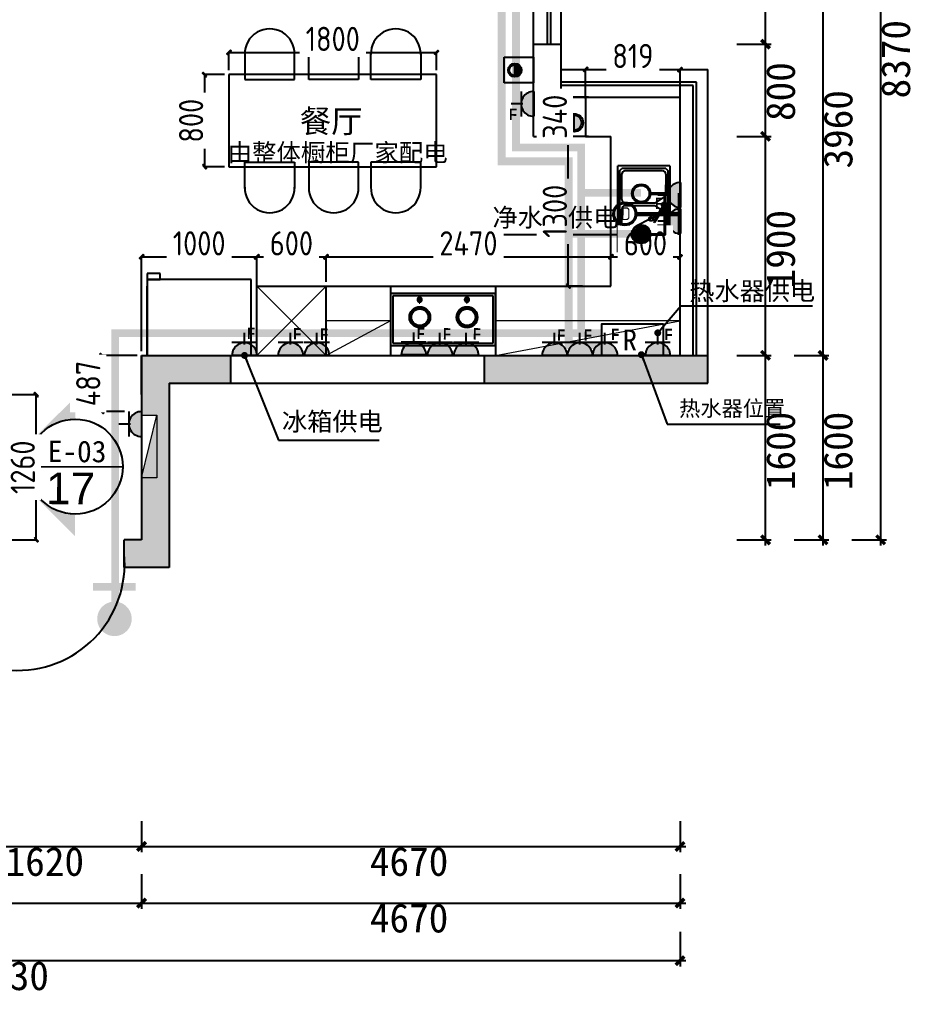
# Model space of a CAD drawing. Extents: x -74236 to 286982, y -14633 to 132816.
# Drawn here: x 123466 to 131194, y 101836 to 110259 of the extents above; entities that cross this region are included whole.
import ezdxf
from ezdxf.enums import TextEntityAlignment as Align

# ---------------------------------------------------------------- set-up
doc = ezdxf.new("R2010")
doc.units = 0
doc.header["$LTSCALE"] = 10
doc.header["$MEASUREMENT"] = 0
doc.header["$PDSIZE"] = 5
doc.linetypes.add('ACAD_ISO03W100', pattern=[30, 12, -18])
doc.linetypes.add('AUDIT_I_120326220249-0', pattern=[0.375, 0.25, -0.125])
for name, color, linetype in [('1活动家具', 4, 'Continuous'), ('4立面索引图', 2, 'Continuous'), ('8强弱电布置', 3, 'Continuous'), ('9给排水管线', 3, 'Continuous'), ('图框', 4, 'Continuous'), ('家具尺寸', 7, 'Continuous')]:
    doc.layers.add(name, color=color, linetype=linetype)
doc.styles.add('pw50', font='simhei.ttf', dxfattribs={"height": 100})
doc.styles.add('ROMANS', font='romans.shx', dxfattribs={"width": 0.7, "bigfont": 'hzdxf.shx'})
doc.styles.get("Standard").update_dxf_attribs({"font": 'gbenor.shx', "bigfont": 'gbcbig.shx'})
doc.styles.add('STYLE1', font='swisscbo.ttf')
doc.styles.add('宋体', font='')
doc.styles.get('宋体').set_extended_font_data('SimSun')
doc.dimstyles.new('TZ1-1', dxfattribs={"dimscale": 60, "dimtxt": 1.5, "dimasz": 1.5, "dimexe": 2, "dimexo": 1, "dimgap": 1, "dimtad": 1, "dimdec": 0, "dimrnd": 0.7, "dimzin": 0, "dimdsep": 46, "dimtxsty": 'ROMANS', "dimblk": 'ARCHTICK', "dimcen": 0, "dimdle": 2, "dimclrd": 250, "dimclre": 9, "dimclrt": 1, "dimadec": 0, "dimazin": 0, "dimtfac": 1, "dimtdec": 0, "dimtix": 1, "dimtmove": 2, "dimatfit": 3, "dimldrblk": 'DOT', "dimfxl": 1, "dimtolj": 1, "dimtzin": 0, "dimarcsym": 0})
doc.dimstyles.new('wl20', dxfattribs={"dimscale": 60, "dimtxt": 1.8, "dimasz": 0.03, "dimexe": 0, "dimexo": 0.625, "dimgap": 0.2, "dimtad": 1, "dimdec": 0, "dimrnd": 0.05, "dimdsep": 46, "dimtxsty": 'Standard', "dimblk": 'BZ', "dimcen": 0.06, "dimclrd": 127, "dimclre": 127, "dimclrt": 1, "dimadec": 0, "dimazin": 0, "dimtfac": 1, "dimtdec": 0, "dimtix": 1, "dimtmove": 2, "dimatfit": 3, "dimldrblk": 'jt', "dimfxl": 1, "dimtvp": 1, "dimtfill": 1, "dimtolj": 1, "dimtzin": 0, "dimarcsym": 0})

# ---------------------------------------------------------------- blocks, each defined once
blk = doc.blocks.new('_Dot')
at = {"color": 0, "linetype": 'ByBlock', "lineweight": -2}
blk.add_line((-0.5, 0), (-1, 0), dxfattribs=at)
at = {"color": 0, "linetype": 'ByBlock', "const_width": 0.5}
blk.add_lwpolyline([(-0.25, 0, 1), (0.25, 0, 1)], format="xyb", close=True, dxfattribs=at)
blk = doc.blocks.new('fdgfsz')
at = {"ltscale": 3}
for points in [[(152179.5, 93819.4), (152179.5, 93723.1, 0.414214), (152227.6, 93771.2, 0.414214)], [(152693.7, 93380.1), (152693.7, 93251.8, 0.414214), (152757.9, 93315.9, 0.414214)]]:
    blk.add_hatch(color=8, dxfattribs=at).paths.add_polyline_path(points)
h = blk.add_hatch(color=8)
h.paths.add_polyline_path([(153852.2, 91297.6), (151913.8, 91297.6), (151913.8, 91057.6), (153852.2, 91057.6)])
h.paths.add_polyline_path([(149714, 91297.6), (148942.2, 91297.6), (148942.2, 90957.6), (148942.2, 90780.4), (149075, 90780.4), (149075, 90235), (148942.2, 90235), (148942.2, 89697.6), (148792.2, 89697.6), (148792.2, 89457.6), (149182.2, 89457.6), (149182.2, 91057.6), (149714, 91057.6)])
at = {"lineweight": 5}
blk.add_hatch(color=8, dxfattribs=at).paths.add_polyline_path([(148942.2, 90235), (149075, 90235), (149075, 90780.4)])
at = {"color": 8}
for p, q in [((155352.2, 89647.6), (155352.2, 98117.6)), ((154852.2, 91247.6), (154852.2, 95307.6)), ((152342.2, 93197.6), (152342.2, 95257.6)), ((152582.2, 93197.6), (152582.2, 95257.6)), ((152462.2, 93997.6), (152462.2, 94947.6)), ((152492.2, 93997.6), (152492.2, 94947.6)), ((154353.7, 93947.6), (154353.7, 94997.6)), ((154353.7, 93147.6), (154353.7, 94047.6)), ((152342.2, 93997.6), (152582.2, 93997.6)), ((154103.7, 93997.6), (154403.7, 93997.6)), ((154103.7, 93997.6), (154403.7, 93997.6)), ((152086.5, 93663.2), (152086.5, 93883.3)), ((152086.5, 93883.3), (152342.2, 93883.3)), ((152342.2, 93883.3), (152342.2, 93663.2)), ((152582.2, 93777.6), (153852.2, 93777.6)), ((153852.2, 91057.6), (153852.2, 93777.6)), ((153754.8, 93668.7), (152582.2, 93668.7)), ((153754.8, 91297.6), (153754.8, 93668.7)), ((152342.2, 93663.2), (152086.5, 93663.2)), ((153724.8, 93638.7), (152582.2, 93638.7)), ((153724.8, 91297.6), (153724.8, 93638.7)), ((152582.2, 93537.6), (153612.2, 93537.6)), ((152582.2, 93537.6), (152793.6, 93537.6)), ((152582.2, 93197.6), (152582.2, 93537.6)), ((152793.6, 93537.6), (152793.6, 93197.6)), ((153612.2, 91297.6), (153612.2, 93537.6)), ((154353.7, 91247.6), (154353.7, 93247.6)), ((152342.2, 93197.6), (152582.2, 93197.6)), ((152793.6, 93197.6), (152582.2, 93197.6)), ((154103.7, 93197.6), (154403.7, 93197.6)), ((154103.7, 93197.6), (154403.7, 93197.6)), ((154353.7, 89647.6), (154353.7, 91347.6)), ((154852.2, 89647.6), (154852.2, 91347.6)), ((148942.2, 91297.6), (153852.2, 91297.6)), ((148942.2, 91297.6), (148942.2, 89697.6)), ((148942.2, 90957.6), (148942.2, 91297.6)), ((149714, 91297.6), (149714, 91057.6)), ((151913.8, 91297.6), (151913.8, 91057.6)), ((154103.7, 91297.6), (154403.7, 91297.6)), ((154103.7, 91297.6), (154403.7, 91297.6)), ((154602.2, 91297.6), (154902.2, 91297.6)), ((154602.2, 91297.6), (154902.2, 91297.6)), ((149182.2, 91057.6), (153852.2, 91057.6)), ((149182.2, 91057.6), (149182.2, 89457.6)), ((148942.2, 89697.6), (148792.2, 89697.6)), ((148792.2, 89457.6), (148792.2, 89697.6)), ((154103.7, 89697.6), (154403.7, 89697.6)), ((154602.2, 89697.6), (154902.2, 89697.6)), ((155102.2, 89697.6), (155402.2, 89697.6)), ((149182.2, 89457.6), (148792.2, 89457.6)), ((148942.2, 87257.8), (148942.2, 86988.5)), ((148942.2, 87257.8), (148942.2, 86988.5)), ((153612.2, 87257.8), (153612.2, 86988.5)), ((147272.2, 87038.5), (148992.2, 87038.5)), ((148892.2, 87038.5), (153662.2, 87038.5)), ((148942.2, 86797.6), (148942.2, 86497.6)), ((148942.2, 86797.6), (148942.2, 86497.6)), ((153612.2, 86797.6), (153612.2, 86497.6)), ((141832.2, 86547.6), (148992.2, 86547.6)), ((148892.2, 86547.6), (153662.2, 86547.6)), ((153612.2, 86297.6), (153612.2, 85997.6)), ((153662.2, 86047.6), (141832.2, 86047.6))]:
    blk.add_line(p, q, dxfattribs=at)
at = {"color": 8, "ltscale": 3}
for p, q in [((152179.5, 93723.1), (152179.5, 93819.4)), ((152693.7, 93251.8), (152693.7, 93380.1))]:
    blk.add_line(p, q, dxfattribs=at)
at = {"color": 8, "lineweight": 5}
for p, q in [((148942.2, 90235), (148942.2, 90780.4)), ((148942.2, 90780.4), (149075, 90780.4)), ((148942.2, 90235), (149075, 90780.4)), ((149075, 90780.4), (149075, 90235)), ((149075, 90235), (148942.2, 90235))]:
    blk.add_line(p, q, dxfattribs=at)
at = {"color": 8, "linetype": 'ByBlock', "const_width": 30}
for points in [[(154316.2, 94035.1), (154391.2, 93960.1)], [(154391.2, 93960.1), (154316.2, 94035.1)], [(154316.2, 93235.1), (154391.2, 93160.1)], [(154391.2, 93160.1), (154316.2, 93235.1)], [(154316.2, 91335.1), (154391.2, 91260.1)], [(154391.2, 91260.1), (154316.2, 91335.1)], [(154814.7, 91335.1), (154889.7, 91260.1)], [(154889.7, 91260.1), (154814.7, 91335.1)], [(154316.2, 89735.1), (154391.2, 89660.1)], [(154814.7, 89735.1), (154889.7, 89660.1)], [(155314.7, 89735.1), (155389.7, 89660.1)], [(148979.7, 87076), (148904.7, 87001)], [(148904.7, 87001), (148979.7, 87076)], [(153574.7, 87001), (153649.7, 87076)], [(148979.7, 86585.1), (148904.7, 86510.1)], [(148904.7, 86510.1), (148979.7, 86585.1)], [(153574.7, 86510.1), (153649.7, 86585.1)], [(153574.7, 86010.1), (153649.7, 86085.1)]]:
    blk.add_lwpolyline(points, dxfattribs=at)
at = {"color": 8, "ltscale": 3}
for centre, radius in [((152179.5, 93771.2), 58.8), ((152179.5, 93771.2), 48.1), ((152693.7, 93315.9), 78.4), ((152693.7, 93315.9), 64.2)]:
    blk.add_circle(centre, radius, dxfattribs=at)
at = {"color": 8}
blk.add_arc((147870, 89491.9), 926.2, 266.29577, 5.31161, dxfattribs=at)
at = {"layer": '1活动家具', "color": 8}
for p, q in [((149837.8, 93920.7), (149837.8, 93690.7)), ((150269.5, 93690.7), (150269.5, 93920.7)), ((150392.7, 93690.7), (150392.7, 93920.7)), ((150824.4, 93920.7), (150824.4, 93690.7)), ((150931.4, 93690.7), (150931.4, 93920.7)), ((151363.1, 93920.7), (151363.1, 93690.7)), ((149700.5, 93733.1), (149700.5, 92933.1)), ((151500.5, 93733.1), (149700.5, 93733.1)), ((149837.8, 93690.7), (150269.5, 93690.7)), ((150824.4, 93690.7), (150392.7, 93690.7)), ((151363.1, 93690.7), (150931.4, 93690.7)), ((151500.5, 92933.1), (151500.5, 93733.1)), ((152793.6, 93197.6), (153012.2, 93197.6)), ((153012.2, 91897.6), (153012.2, 93197.6)), ((149700.5, 92933.1), (151500.5, 92933.1)), ((149837.8, 92744), (149837.8, 92974)), ((149837.8, 92974), (150269.5, 92974)), ((150269.5, 92974), (150269.5, 92744)), ((150824.4, 92974), (150392.7, 92974)), ((150392.7, 92974), (150392.7, 92744)), ((150824.4, 92744), (150824.4, 92974)), ((151363.1, 92974), (150931.4, 92974)), ((150931.4, 92974), (150931.4, 92744)), ((151363.1, 92744), (151363.1, 92974)), ((153072, 92191.9), (153073, 92941.9)), ((153522.7, 92941.4), (153073, 92941.9)), ((153090.4, 92902), (153107.9, 92919.4)), ((153487.7, 92919), (153107.9, 92919.4)), ((153487.7, 92919), (153505.2, 92901.5)), ((153522.7, 92941.4), (153521.8, 92191.4)), ((153089.6, 92231.2), (153090.4, 92902)), ((153107.6, 92649.1), (153107.9, 92871.4)), ((153461.5, 92897.1), (153134.1, 92897.5)), ((153487.7, 92870.9), (153487.4, 92688.6)), ((153505.2, 92901.5), (153504.3, 92230.7)), ((153396.1, 92618.8), (153485.8, 92679.4)), ((153396.1, 92618.8), (153137.5, 92619.1)), ((153396.1, 92595.9), (153137.5, 92596.2)), ((153470.9, 92605.6), (153382, 92460)), ((153394, 92452.7), (153482.9, 92598.3)), ((153396.1, 92595.9), (153485.6, 92535)), ((153482.9, 92598.3), (153470.9, 92605.6)), ((153107.1, 92261.8), (153107.5, 92566.2)), ((153487.2, 92525.8), (153486.9, 92261.3)), ((153382, 92460), (153394, 92452.7)), ((153460.7, 92235.2), (153133.3, 92235.5)), ((153521.8, 92191.4), (153072, 92191.9)), ((153089.6, 92231.2), (153107, 92213.7)), ((153486.8, 92213.3), (153107, 92213.7)), ((153486.8, 92213.3), (153504.3, 92230.7)), ((149102.5, 92007.5), (148992.2, 92007.5)), ((148992.2, 92007.5), (148992.2, 91955.6)), ((149102.5, 91955.6), (149102.5, 92007.5)), ((149892.2, 91955.6), (148992.2, 91955.6)), ((148992.2, 91955.6), (148992.2, 91297.6)), ((148992.2, 91955.6), (149102.5, 91955.6)), ((148992.2, 91297.6), (148992.2, 91897.6)), ((149892.2, 91297.6), (149892.2, 91955.6)), ((149942.2, 91897.6), (153012.2, 91897.6)), ((149942.2, 91297.6), (149942.2, 91897.6)), ((150542.2, 91297.6), (150542.2, 91897.6)), ((151101.4, 91897.6), (151101.4, 91297.6)), ((152011.4, 91897.6), (152011.4, 91297.6)), ((152011.4, 91834.7), (151101.4, 91834.7)), ((151101.4, 91834.7), (151101.4, 91384.7)), ((151991.4, 91814.7), (151121.4, 91814.7)), ((151121.4, 91814.7), (151121.4, 91404.7)), ((151991.4, 91404.7), (151991.4, 91814.7)), ((152011.4, 91384.7), (152011.4, 91834.7)), ((151356.7, 91808.9), (151350.5, 91808.9)), ((151350.5, 91808.9), (151350.5, 91754.6)), ((151350.5, 91754.6), (151356.7, 91754.6)), ((151356.7, 91754.6), (151356.7, 91808.9)), ((151766.7, 91808.9), (151760.6, 91808.9)), ((151760.6, 91808.9), (151760.6, 91754.6)), ((151760.6, 91754.6), (151766.7, 91754.6)), ((151766.7, 91754.6), (151766.7, 91808.9)), ((151121.4, 91404.7), (151991.4, 91404.7)), ((151101.4, 91384.7), (152011.4, 91384.7)), ((148992.2, 91297.6), (149892.2, 91297.6))]:
    blk.add_line(p, q, dxfattribs=at)
at = {"layer": '1活动家具', "color": 8, "lineweight": 5}
for p, q in [((150542.2, 91897.6), (149942.2, 91297.6)), ((150542.2, 91297.6), (149942.2, 91897.6)), ((151101.4, 91597.6), (150542.2, 91297.6)), ((151101.4, 91597.6), (150542.2, 91597.6)), ((152011.4, 91297.6), (153612.2, 91597.6)), ((153612.2, 91597.6), (152011.4, 91597.6))]:
    blk.add_line(p, q, dxfattribs=at)
at = {"layer": '1活动家具', "color": 8}
for centre, radius in [((153476.9, 92602), 22.8), ((153359.9, 92481.3), 17.5), ((151355.8, 91628.7), 90.7), ((151355.8, 91628.7), 81.7), ((151355.8, 91628.7), 72.7), ((151765, 91628.7), 90.7), ((151765, 91628.7), 81.7), ((151765, 91628.7), 72.7)]:
    blk.add_circle(centre, radius, dxfattribs=at)
for centre, radius, start, end in [((150053.7, 93914.3), 216, 358.30571, 181.69429), ((150608.5, 93914.3), 216, 358.30571, 181.69429), ((151147.2, 93914.3), 216, 358.30571, 181.69429), ((153134.1, 92871.3), 26.2, 89.92665, 179.92665), ((153461.5, 92870.9), 26.2, 359.92665, 89.92665), ((150053.7, 92750.4), 216, 178.30571, 1.69429), ((150608.5, 92750.4), 216, 178.30571, 1.69429), ((151147.2, 92750.4), 216, 178.30571, 1.69429), ((153461.2, 92688.7), 26.2, 339.29686, 359.92665), ((153137.5, 92566.2), 30, 89.92665, 179.92665), ((153137.6, 92649.1), 30, 179.92665, 269.92665), ((153461, 92525.8), 26.2, 359.92665, 20.55644), ((153133.3, 92261.7), 26.2, 179.92665, 269.92665), ((153460.7, 92261.4), 26.2, 269.92665, 359.92665), ((151354.2, 91781), 20, 100.57633, 259.42367), ((151354.2, 91781), 20, 276.98804, 83.01196), ((151764.3, 91781), 20, 100.57633, 259.42367), ((151764.3, 91781), 20, 276.98804, 83.01196)]:
    blk.add_arc(centre, radius, start, end, dxfattribs=at)
at = {"color": 8, "style": '宋体'}
for s, p in [('8370', (155607.2, 93526.5)), ('800', (154608.7, 93330.9)), ('3960', (155107.2, 92918.7)), ('1900', (154608.7, 91878.9)), ('1600', (154608.7, 90128.9)), ('1600', (155107.2, 90128.9))]:
    blk.add_text(s, height=250, rotation=90, dxfattribs=at).set_placement(p)
for s, p in [('1620', (147763.5, 86783.5)), ('4670', (150922.5, 86783.5)), ('4670', (150922.5, 86292.6)), ('11730', (147289.1, 85792.6))]:
    blk.add_text(s, height=250, dxfattribs=at).set_placement(p)
at = {"layer": '1活动家具', "color": 8, "style": 'pw50'}
blk.add_text('餐厅', height=200, dxfattribs=at).set_placement((150314, 93228.7))
blk = doc.blocks.new('wsreyhurj')
at = {"layer": '8强弱电布置'}
blk.add_hatch(color=256, dxfattribs=at).paths.add_polyline_path([(3424, -572419), (3100, -572419, -1.018497)])
for p, q in [((3261, -572279), (3261, -572129)), ((3424, -572256), (3098, -572256)), ((3424, -572423), (3100, -572423))]:
    blk.add_line(p, q, dxfattribs=at)
blk.add_arc((3262, -572420), 162, 358.95, 181.05, dxfattribs=at)
blk = doc.blocks.new('BZ')
at = {"layer": '图框', "linetype": 'Continuous'}
blk.add_hatch(color=2, dxfattribs=at).paths.add_polyline_path([(9.6, 6.5), (6.6, 9.4), (-10.5, -7.5), (-7.4, -10.7)])
blk.add_lwpolyline([(-7.4, -10.7), (9.6, 6.5), (6.6, 9.4), (-10.5, -7.5), (-7.4, -10.7)], dxfattribs=at)
blk = doc.blocks.new('*D492')
at = {"layer": '8强弱电布置', "color": 127, "lineweight": -2, "transparency": 16777216}
for p, q in [((124487.5, 107344.6), (124180.1, 107344.6)), ((124180.1, 106859.2), (124180.1, 107342.8)), ((124376.4, 106857.4), (124180.1, 106857.4))]:
    blk.add_line(p, q, dxfattribs=at)
at = {"layer": 'Defpoints', "color": 0, "transparency": 16777216}
for p in [(124525, 107344.6), (124413.9, 106857.4)]:
    blk.add_point(p, dxfattribs=at)
at = {"layer": '8强弱电布置', "color": 127, "lineweight": -2, "transparency": 16777216, "xscale": 1.8, "yscale": 1.8, "zscale": 1.8}
for p, rotation in [((124180.1, 107344.6), 90), ((124180.1, 106857.4), 270)]:
    blk.add_blockref('BZ', p, dxfattribs=dict(at, rotation=rotation))
at = {"layer": '8强弱电布置', "color": 1, "transparency": 16777216, "insert": (124063.1, 107101), "char_height": 210, "attachment_point": 5, "rotation": 90, "bg_fill": 3, "box_fill_scale": 1.25, "bg_fill_color": 256, "bg_fill_true_color": 13158600, "bg_fill_transparency": 0}
blk.add_mtext('\\A1;487', dxfattribs=at)
at = {"layer": 'Defpoints', "color": 0, "transparency": 16777216}
blk.add_point((124180.1, 107344.6), dxfattribs=at)
blk = doc.blocks.new('jt')
at = {"layer": '图框', "linetype": 'Continuous'}
blk.add_hatch(color=2, dxfattribs=at).paths.add_polyline_path([(-22, 17.7), (-16.7, 22.2), (0, 0), (-16.7, -22), (-22, -17.6), (-5.7, 0)])
blk.add_lwpolyline([(-22, 17.7), (-16.7, 22.2), (0, 0), (-16.7, -22), (-22, -17.6), (-5.7, 0), (-22, 17.7)], dxfattribs=at)
blk = doc.blocks.new('*D578')
at = {"layer": 'Defpoints', "color": 0, "transparency": 16777216}
for p in [(127083.3, 109972.8), (125283.3, 109780.1), (127083.3, 109780.1)]:
    blk.add_point(p, dxfattribs=at)
at = {"layer": '家具尺寸', "color": 127, "lineweight": -2, "transparency": 16777216}
for p, q in [((125283.3, 109817.6), (125283.3, 109972.8)), ((125285.1, 109972.8), (127081.5, 109972.8)), ((127083.3, 109817.6), (127083.3, 109972.8))]:
    blk.add_line(p, q, dxfattribs=at)
at = {"layer": '家具尺寸', "color": 127, "lineweight": -2, "transparency": 16777216, "xscale": 1.8, "yscale": 1.8, "zscale": 1.8, "rotation": 180}
blk.add_blockref('BZ', (125283.3, 109972.8), dxfattribs=at)
at = {"layer": '家具尺寸', "color": 127, "lineweight": -2, "transparency": 16777216, "xscale": 1.8, "yscale": 1.8, "zscale": 1.8}
blk.add_blockref('BZ', (127083.3, 109972.8), dxfattribs=at)
at = {"layer": '家具尺寸', "color": 1, "transparency": 16777216, "insert": (126183.3, 110089.8), "char_height": 210, "attachment_point": 5, "bg_fill": 3, "box_fill_scale": 1.25, "bg_fill_color": 256, "bg_fill_true_color": 13158600, "bg_fill_transparency": 0}
blk.add_mtext('\\A1;1800', dxfattribs=at)
blk = doc.blocks.new('*D579')
at = {"layer": 'Defpoints', "color": 0, "transparency": 16777216}
for p in [(125283.3, 109780.1), (125072, 108980.1), (125283.3, 108980.1)]:
    blk.add_point(p, dxfattribs=at)
at = {"layer": '家具尺寸', "color": 127, "lineweight": -2, "transparency": 16777216}
for p, q in [((125245.8, 109780.1), (125072, 109780.1)), ((125072, 109778.3), (125072, 108981.9)), ((125245.8, 108980.1), (125072, 108980.1))]:
    blk.add_line(p, q, dxfattribs=at)
at = {"layer": '家具尺寸', "color": 127, "lineweight": -2, "transparency": 16777216, "xscale": 1.8, "yscale": 1.8, "zscale": 1.8}
for p, rotation in [((125072, 109780.1), 90), ((125072, 108980.1), 270)]:
    blk.add_blockref('BZ', p, dxfattribs=dict(at, rotation=rotation))
at = {"layer": '家具尺寸', "color": 1, "transparency": 16777216, "insert": (124955, 109380.1), "char_height": 210, "attachment_point": 5, "rotation": 90, "bg_fill": 3, "box_fill_scale": 1.25, "bg_fill_color": 256, "bg_fill_true_color": 13158600, "bg_fill_transparency": 0}
blk.add_mtext('\\A1;800', dxfattribs=at)
blk = doc.blocks.new('*D580')
at = {"layer": 'Defpoints', "color": 0, "transparency": 16777216}
for p in [(125525, 108199.5), (124525, 107344.6), (125525, 107344.6)]:
    blk.add_point(p, dxfattribs=at)
at = {"layer": '家具尺寸', "color": 127, "lineweight": -2, "transparency": 16777216}
for p, q in [((124525, 107382.1), (124525, 108199.5)), ((124526.8, 108199.5), (125523.2, 108199.5)), ((125525, 107382.1), (125525, 108199.5))]:
    blk.add_line(p, q, dxfattribs=at)
at = {"layer": '家具尺寸', "color": 127, "lineweight": -2, "transparency": 16777216, "xscale": 1.8, "yscale": 1.8, "zscale": 1.8, "rotation": 180}
blk.add_blockref('BZ', (124525, 108199.5), dxfattribs=at)
at = {"layer": '家具尺寸', "color": 127, "lineweight": -2, "transparency": 16777216, "xscale": 1.8, "yscale": 1.8, "zscale": 1.8}
blk.add_blockref('BZ', (125525, 108199.5), dxfattribs=at)
at = {"layer": '家具尺寸', "color": 1, "transparency": 16777216, "insert": (125025, 108316.5), "char_height": 210, "attachment_point": 5, "bg_fill": 3, "box_fill_scale": 1.25, "bg_fill_color": 256, "bg_fill_true_color": 13158600, "bg_fill_transparency": 0}
blk.add_mtext('\\A1;1000', dxfattribs=at)
blk = doc.blocks.new('*D581')
at = {"layer": 'Defpoints', "color": 0, "transparency": 16777216}
for p in [(126125, 108199.5), (126125, 107944.6), (125525, 107344.6)]:
    blk.add_point(p, dxfattribs=at)
at = {"layer": '家具尺寸', "color": 127, "lineweight": -2, "transparency": 16777216}
for p, q in [((125525, 107382.1), (125525, 108199.5)), ((125526.8, 108199.5), (126123.2, 108199.5)), ((126125, 107982.1), (126125, 108199.5))]:
    blk.add_line(p, q, dxfattribs=at)
at = {"layer": '家具尺寸', "color": 127, "lineweight": -2, "transparency": 16777216, "xscale": 1.8, "yscale": 1.8, "zscale": 1.8, "rotation": 180}
blk.add_blockref('BZ', (125525, 108199.5), dxfattribs=at)
at = {"layer": '家具尺寸', "color": 127, "lineweight": -2, "transparency": 16777216, "xscale": 1.8, "yscale": 1.8, "zscale": 1.8}
blk.add_blockref('BZ', (126125, 108199.5), dxfattribs=at)
at = {"layer": '家具尺寸', "color": 1, "transparency": 16777216, "insert": (125825, 108316.5), "char_height": 210, "attachment_point": 5, "bg_fill": 3, "box_fill_scale": 1.25, "bg_fill_color": 256, "bg_fill_true_color": 13158600, "bg_fill_transparency": 0}
blk.add_mtext('\\A1;600', dxfattribs=at)
blk = doc.blocks.new('*D582')
at = {"layer": 'Defpoints', "color": 0, "transparency": 16777216}
for p in [(128595, 108199.5), (126125, 107944.6), (128595, 107944.6)]:
    blk.add_point(p, dxfattribs=at)
at = {"layer": '家具尺寸', "color": 127, "lineweight": -2, "transparency": 16777216}
for p, q in [((126125, 107982.1), (126125, 108199.5)), ((126126.8, 108199.5), (128593.2, 108199.5)), ((128595, 107982.1), (128595, 108199.5))]:
    blk.add_line(p, q, dxfattribs=at)
at = {"layer": '家具尺寸', "color": 127, "lineweight": -2, "transparency": 16777216, "xscale": 1.8, "yscale": 1.8, "zscale": 1.8, "rotation": 180}
blk.add_blockref('BZ', (126125, 108199.5), dxfattribs=at)
at = {"layer": '家具尺寸', "color": 127, "lineweight": -2, "transparency": 16777216, "xscale": 1.8, "yscale": 1.8, "zscale": 1.8}
blk.add_blockref('BZ', (128595, 108199.5), dxfattribs=at)
at = {"layer": '家具尺寸', "color": 1, "transparency": 16777216, "insert": (127360, 108316.5), "char_height": 210, "attachment_point": 5, "bg_fill": 3, "box_fill_scale": 1.25, "bg_fill_color": 256, "bg_fill_true_color": 13158600, "bg_fill_transparency": 0}
blk.add_mtext('\\A1;2470', dxfattribs=at)
blk = doc.blocks.new('*D583')
at = {"layer": 'Defpoints', "color": 0, "transparency": 16777216}
for p in [(129195, 108199.5), (128595, 107944.6), (129195, 107947.6)]:
    blk.add_point(p, dxfattribs=at)
at = {"layer": '家具尺寸', "color": 127, "lineweight": -2, "transparency": 16777216}
for p, q in [((128595, 107982.1), (128595, 108199.5)), ((128596.8, 108199.5), (129193.2, 108199.5)), ((129195, 107985.1), (129195, 108199.5))]:
    blk.add_line(p, q, dxfattribs=at)
at = {"layer": '家具尺寸', "color": 127, "lineweight": -2, "transparency": 16777216, "xscale": 1.8, "yscale": 1.8, "zscale": 1.8, "rotation": 180}
blk.add_blockref('BZ', (128595, 108199.5), dxfattribs=at)
at = {"layer": '家具尺寸', "color": 127, "lineweight": -2, "transparency": 16777216, "xscale": 1.8, "yscale": 1.8, "zscale": 1.8}
blk.add_blockref('BZ', (129195, 108199.5), dxfattribs=at)
at = {"layer": '家具尺寸', "color": 1, "transparency": 16777216, "insert": (128895, 108316.5), "char_height": 210, "attachment_point": 5, "bg_fill": 3, "box_fill_scale": 1.25, "bg_fill_color": 256, "bg_fill_true_color": 13158600, "bg_fill_transparency": 0}
blk.add_mtext('\\A1;600', dxfattribs=at)
blk = doc.blocks.new('*D584')
at = {"layer": 'Defpoints', "color": 0, "transparency": 16777216}
for p in [(128226.2, 109244.6), (128439, 109244.6), (128385.9, 107944.6)]:
    blk.add_point(p, dxfattribs=at)
at = {"layer": '家具尺寸', "color": 127, "lineweight": -2, "transparency": 16777216}
for p, q in [((128401.5, 109244.6), (128226.2, 109244.6)), ((128226.2, 107946.4), (128226.2, 109242.8)), ((128348.4, 107944.6), (128226.2, 107944.6))]:
    blk.add_line(p, q, dxfattribs=at)
at = {"layer": '家具尺寸', "color": 127, "lineweight": -2, "transparency": 16777216, "xscale": 1.8, "yscale": 1.8, "zscale": 1.8}
for p, rotation in [((128226.2, 109244.6), 90), ((128226.2, 107944.6), 270)]:
    blk.add_blockref('BZ', p, dxfattribs=dict(at, rotation=rotation))
at = {"layer": '家具尺寸', "color": 1, "transparency": 16777216, "insert": (128109.2, 108594.6), "char_height": 210, "attachment_point": 5, "rotation": 90, "bg_fill": 3, "box_fill_scale": 1.25, "bg_fill_color": 256, "bg_fill_true_color": 13158600, "bg_fill_transparency": 0}
blk.add_mtext('\\A1;1300', dxfattribs=at)
blk = doc.blocks.new('*D585')
at = {"layer": 'Defpoints', "color": 0, "transparency": 16777216}
for p in [(128439, 109584.6), (128439, 109244.6)]:
    blk.add_point(p, dxfattribs=at)
at = {"layer": '家具尺寸', "color": 127, "lineweight": -2, "transparency": 16777216}
for p, q in [((128226.2, 109586.4), (128226.2, 109588.2)), ((128401.5, 109584.6), (128226.2, 109584.6)), ((128226.2, 109244.6), (128226.2, 109584.6)), ((128401.5, 109244.6), (128226.2, 109244.6)), ((128226.2, 109242.8), (128226.2, 109241))]:
    blk.add_line(p, q, dxfattribs=at)
at = {"layer": '家具尺寸', "color": 127, "lineweight": -2, "transparency": 16777216, "xscale": 1.8, "yscale": 1.8, "zscale": 1.8}
for p, rotation in [((128226.2, 109584.6), 270), ((128226.2, 109244.6), 90)]:
    blk.add_blockref('BZ', p, dxfattribs=dict(at, rotation=rotation))
at = {"layer": '家具尺寸', "color": 1, "transparency": 16777216, "insert": (128109.2, 109414.6), "char_height": 210, "attachment_point": 5, "rotation": 90, "bg_fill": 3, "box_fill_scale": 1.25, "bg_fill_color": 256, "bg_fill_true_color": 13158600, "bg_fill_transparency": 0}
blk.add_mtext('\\A1;340', dxfattribs=at)
at = {"layer": 'Defpoints', "color": 0, "transparency": 16777216}
blk.add_point((128226.2, 109584.6), dxfattribs=at)
blk = doc.blocks.new('*D586')
at = {"layer": 'Defpoints', "color": 0, "transparency": 16777216}
for p in [(129195, 109824.6), (128376.4, 109534.1), (129195, 109534.1)]:
    blk.add_point(p, dxfattribs=at)
at = {"layer": '家具尺寸', "color": 127, "lineweight": -2, "transparency": 16777216}
for p, q in [((128376.4, 109571.6), (128376.4, 109824.6)), ((128378.2, 109824.6), (129193.2, 109824.6)), ((129195, 109571.6), (129195, 109824.6))]:
    blk.add_line(p, q, dxfattribs=at)
at = {"layer": '家具尺寸', "color": 127, "lineweight": -2, "transparency": 16777216, "xscale": 1.8, "yscale": 1.8, "zscale": 1.8, "rotation": 180}
blk.add_blockref('BZ', (128376.4, 109824.6), dxfattribs=at)
at = {"layer": '家具尺寸', "color": 127, "lineweight": -2, "transparency": 16777216, "xscale": 1.8, "yscale": 1.8, "zscale": 1.8}
blk.add_blockref('BZ', (129195, 109824.6), dxfattribs=at)
at = {"layer": '家具尺寸', "color": 1, "transparency": 16777216, "insert": (128785.7, 109941.6), "char_height": 210, "attachment_point": 5, "bg_fill": 3, "box_fill_scale": 1.25, "bg_fill_color": 256, "bg_fill_true_color": 13158600, "bg_fill_transparency": 0}
blk.add_mtext('\\A1;819', dxfattribs=at)
blk = doc.blocks.new('*D587')
at = {"layer": 'Defpoints', "color": 0, "transparency": 16777216}
for p in [(123108.6, 107004.6), (123612, 107004.6), (123108.6, 105744.6)]:
    blk.add_point(p, dxfattribs=at)
at = {"layer": '家具尺寸', "color": 127, "lineweight": -2, "transparency": 16777216}
for p, q in [((123146.1, 107004.6), (123612, 107004.6)), ((123612, 105746.4), (123612, 107002.8)), ((123146.1, 105744.6), (123612, 105744.6))]:
    blk.add_line(p, q, dxfattribs=at)
at = {"layer": '家具尺寸', "color": 127, "lineweight": -2, "transparency": 16777216, "xscale": 1.8, "yscale": 1.8, "zscale": 1.8}
for p, rotation in [((123612, 107004.6), 90), ((123612, 105744.6), 270)]:
    blk.add_blockref('BZ', p, dxfattribs=dict(at, rotation=rotation))
at = {"layer": '家具尺寸', "color": 1, "transparency": 16777216, "insert": (123495, 106374.6), "char_height": 210, "attachment_point": 5, "rotation": 90, "bg_fill": 3, "box_fill_scale": 1.25, "bg_fill_color": 256, "bg_fill_true_color": 13158600, "bg_fill_transparency": 0}
blk.add_mtext('\\A1;1260', dxfattribs=at)
blk = doc.blocks.new('fghjk')
at = {"layer": '9给排水管线', "color": 8}
for p, q in [((60035.8, -550976.5), (60095.2, -550917.1)), ((60035.8, -550964.6), (60083.4, -550917.1)), ((60037.9, -550986.3), (60105.1, -550919.1)), ((60040.4, -550948.2), (60067, -550921.6)), ((60041.3, -550994.8), (60113.6, -550922.5)), ((60045.8, -551002.2), (60120.9, -550927)), ((60051.3, -551008.6), (60127.3, -550932.5)), ((59867.5, -550967.1), (59867.5, -551209.2)), ((59951.5, -550970.5), (59951.5, -551205.8)), ((60057.7, -551014), (60132.8, -550938.9)), ((60065.1, -551018.5), (60137.3, -550946.3)), ((60073.6, -551021.9), (60140.7, -550954.8)), ((60083.4, -551024), (60142.7, -550964.6)), ((60095.3, -551024), (60142.7, -550976.5)), ((60111.8, -551019.4), (60138.1, -550993)), ((60116.3, -551084.8), (59870.8, -551084.8)), ((60116.2, -551088.2), (59870.8, -551088.2)), ((60116.3, -551091.5), (59870.8, -551091.5))]:
    blk.add_line(p, q, dxfattribs=at)
at = {"layer": '9给排水管线'}
for p, q in [((59864.1, -550967.1), (59864.1, -551209.2)), ((59870.8, -550967.1), (59870.8, -551209.2)), ((59948.1, -550967.1), (59948.1, -551209.2)), ((60035.5, -550967.1), (59948.1, -550967.1)), ((60035.5, -550970.5), (59951.5, -550970.5)), ((59954.8, -550973.9), (59954.8, -551202.4)), ((60035.5, -550973.9), (59954.8, -550973.9)), ((60116.5, -551081.4), (59870.8, -551081.4)), ((60116.5, -551094.9), (59870.8, -551094.9)), ((60035.5, -551209.2), (59948.1, -551209.2)), ((60035.5, -551205.8), (59951.5, -551205.8)), ((60035.5, -551202.4), (59954.8, -551202.4))]:
    blk.add_line(p, q, dxfattribs=at)
for centre, radius in [((60089.3, -550970.5), 53.8), ((60183.4, -551088.2), 67.2), ((60089.3, -551205.8), 53.8)]:
    blk.add_circle(centre, radius, dxfattribs=at)
at = {"layer": '9给排水管线', "color": 8}
for centre, radius in [((60183.4, -551088.2), 63.9), ((60183.4, -551088.2), 60.5), ((60089.3, -551205.8), 50.4), ((60089.3, -551205.8), 47.1)]:
    blk.add_circle(centre, radius, dxfattribs=at)
at = {"layer": '9给排水管线', "color": 8, "text_generation_flag": 4}
blk.add_text('D', height=73.9, rotation=180, dxfattribs=at).set_placement((60177.5, -551088.9), align=Align.MIDDLE_CENTER)

msp = doc.modelspace()

# ---------------------------------------------------------------- hatches: boundary and pattern name
at = {"layer": '4立面索引图'}
msp.add_hatch(color=3, dxfattribs=at).paths.add_polyline_path([(123346, 106382.2), (123947.8, 105776), (123948.5, 105968.2, -1), (123951.5, 106791.8), (123952.2, 106984)])
at = {"layer": '9给排水管线'}
h = msp.add_hatch(color=256, dxfattribs=at)
edge = h.paths.add_edge_path()
edge.add_arc((124290.5, 105059.6), 150, 83.29049, 443.29049)

# ---------------------------------------------------------------- linework, layer by layer
at = {"layer": '4立面索引图', "color": 3}
msp.add_line((123538.2, 106377.5), (124361.8, 106382.5), dxfattribs=at)
msp.add_circle((123950, 106380), 411.8, dxfattribs=at)
at = {"layer": '9给排水管线'}
msp.add_lwpolyline([(129052.9, 107614.6), (128512.9, 107614.6), (128512.9, 107344.6), (129052.9, 107344.6)], close=True, dxfattribs=at)
at = {"layer": '9给排水管线', "const_width": 67.5}
msp.add_lwpolyline([(124104, 105336.5), (124474.9, 105336.5)], dxfattribs=at)

# ---------------------------------------------------------------- block references
at = {"color": 253}
msp.add_blockref('fdgfsz', (-24417.2, 16047), dxfattribs=at)
at = {"layer": '8强弱电布置', "xscale": 0.6666666666023958, "yscale": 0.6666666666023958, "zscale": 0.6666666666023958}
for p, rotation in [((-253688.1, 107351.7), 89.99999999999702), ((-252417.1, 106561.8), 89.99999999999702), ((-252417.1, 106334.3), 89.99999999999702), ((-257090, 104574.7), 90)]:
    msp.add_blockref('wsreyhurj', p, dxfattribs=dict(at, rotation=rotation))
for p in [(123243.7, 488959.7), (123643.7, 488959.7), (123871.2, 488959.7), (124711.1, 488963.5), (124938.7, 488959.7), (125166.2, 488959.7), (125933.4, 488959.7), (126152.8, 488959.7), (126370.2, 488959.7), (126827.4, 488959.7)]:
    msp.add_blockref('wsreyhurj', p, dxfattribs=at)

# ---------------------------------------------------------------- texts
at = {"layer": '4立面索引图', "color": 2, "attachment_point": 9, "rotation": 359.79266, "style": 'pw50'}
for s, insert, char_height, width in [('E-03', (124220.3, 106414.4), 187.2, 793.52), ('{\\fArial|b0|i0|c0|p32;17}', (124123.1, 106053), 274.56, 353.196)]:
    msp.add_mtext(s, dxfattribs=dict(at, insert=insert, char_height=char_height, width=width))
at = {"layer": '8强弱电布置', "style": 'STYLE1'}
for p in [(127746.7, 109435.7), (129012.4, 108664.1), (129025.7, 108431.3), (125475, 107537), (125875, 107532), (126108.8, 107528.8), (126946.3, 107535.5), (127173.8, 107531.7), (127433.7, 107531.7), (128165, 107521.5), (128396.1, 107521.5), (128632.4, 107526.6), (129094.8, 107526.6)]:
    msp.add_text('F', height=98.5, rotation=359.63464, dxfattribs=at).set_placement(p, align=Align.MIDDLE_CENTER)
at = {"layer": '8强弱电布置', "color": 1, "style": 'pw50'}
msp.add_text('由整体橱柜厂家配电', height=155.52, dxfattribs=at).set_placement((125271.1, 109026.2))
at = {"layer": '8强弱电布置', "color": 1, "char_height": 160, "attachment_point": 3, "style": 'pw50'}
for s, insert, width in [('净水器供电', (128659.3, 108621), 1826.575), ('热水器供电', (130366.3, 107983.7), 1826.575), ('冰箱供电', (126616.4, 106851), 1004.632)]:
    msp.add_mtext(s, dxfattribs=dict(at, insert=insert, width=width))
at = {"layer": '9给排水管线', "color": 1, "style": 'pw50'}
for s, insert, char_height, width, attachment_point in [('R', (128821.4, 107568.5), 180, 2635.694, 3), ('热水器位置', (129187.2, 106802), 135, 2549.327, 7)]:
    msp.add_mtext(s, dxfattribs=dict(at, insert=insert, char_height=char_height, width=width, attachment_point=attachment_point))

# ---------------------------------------------------------------- leaders
at = {"layer": '8强弱电布置'}
for points in [[(129086.5, 108604.2), (128666.4, 108390.6), (127564.3, 108390.6)], [(129001.7, 107540.2), (129203.1, 107773.9), (130343.5, 107773.9)], [(125418.3, 107344.6), (125712.1, 106608.3), (126584.8, 106608.3)]]:
    msp.add_leader(points, dimstyle='TZ1-1', override={"dimasz": 1, "dimtad": 0, "dimfxl": 300, "dimfxlon": 1}, dxfattribs=at)
at = {"layer": '9给排水管线', "color": 1}
msp.add_leader([(128859.7, 107351.4), (129084.6, 106747.8), (130062.6, 106747.8)], dimstyle='TZ1-1', override={"dimasz": 1, "dimtad": 0, "dimfxl": 300, "dimfxlon": 1}, dxfattribs=at)

# ---------------------------------------------------------------- next in the draw order: dimensions: what is measured, and where the dimension line sits
at = {"layer": '8强弱电布置', "color": 253}
dim = msp.add_linear_dim(base=(124180.1, 107344.6), p1=(124413.9, 106857.4), p2=(124525, 107344.6), angle=90, dimstyle='wl20', override={"dimtxt": 3.5, "dimfxl": 300, "dimfxlon": 1, "dimarcsym": 1}, dxfattribs=at)
dim.commit()
dim.dimension.update_dxf_attribs({"geometry": '*D492', "text_midpoint": (124063.1, 107101)})
at = {"layer": '家具尺寸', "color": 6}
dim = msp.add_linear_dim(base=(127083.3, 109972.8), p1=(125283.3, 109780.1), p2=(127083.3, 109780.1), dimstyle='wl20', override={"dimtxt": 3.5, "dimfxl": 300, "dimfxlon": 1, "dimarcsym": 1}, dxfattribs=at)
dim.commit()
dim.dimension.update_dxf_attribs({"geometry": '*D578', "text_midpoint": (126183.3, 110089.8)})
dim = msp.add_linear_dim(base=(123612, 107004.6), p1=(123108.6, 105744.6), p2=(123108.6, 107004.6), angle=90, dimstyle='wl20', override={"dimtxt": 3.5, "dimfxl": 300, "dimfxlon": 1, "dimarcsym": 1}, dxfattribs=at)
dim.commit()
dim.dimension.update_dxf_attribs({"geometry": '*D587', "text_midpoint": (123495, 106374.6)})

# ---------------------------------------------------------------- next in the draw order: dimensions: what is measured, and where the dimension line sits
dim = msp.add_linear_dim(base=(125072, 108980.1), p1=(125283.3, 109780.1), p2=(125283.3, 108980.1), angle=90, dimstyle='wl20', override={"dimtxt": 3.5, "dimfxl": 300, "dimfxlon": 1, "dimarcsym": 1}, dxfattribs=at)
dim.commit()
dim.dimension.update_dxf_attribs({"geometry": '*D579', "text_midpoint": (124955, 109380.1)})
dim = msp.add_linear_dim(base=(125525, 108199.5), p1=(124525, 107344.6), p2=(125525, 107344.6), dimstyle='wl20', override={"dimtxt": 3.5, "dimfxl": 300, "dimfxlon": 1, "dimarcsym": 1}, dxfattribs=at)
dim.commit()
dim.dimension.update_dxf_attribs({"geometry": '*D580', "text_midpoint": (125025, 108316.5)})

# ---------------------------------------------------------------- next in the draw order: dimensions: what is measured, and where the dimension line sits
dim = msp.add_linear_dim(base=(126125, 108199.5), p1=(125525, 107344.6), p2=(126125, 107944.6), dimstyle='wl20', override={"dimtxt": 3.5, "dimfxl": 300, "dimfxlon": 1, "dimarcsym": 1}, dxfattribs=at)
dim.commit()
dim.dimension.update_dxf_attribs({"geometry": '*D581', "text_midpoint": (125825, 108316.5)})

# ---------------------------------------------------------------- next in the draw order: linework, layer by layer
at = {"layer": '9给排水管线', "const_width": 67.5}
msp.add_lwpolyline([(124295.9, 105052), (124295.9, 107536.6), (128512.9, 107536.6)], dxfattribs=at)

# ---------------------------------------------------------------- next in the draw order: dimensions: what is measured, and where the dimension line sits
at = {"layer": '家具尺寸', "color": 6}
dim = msp.add_linear_dim(base=(128595, 108199.5), p1=(126125, 107944.6), p2=(128595, 107944.6), dimstyle='wl20', override={"dimtxt": 3.5, "dimfxl": 300, "dimfxlon": 1, "dimarcsym": 1}, dxfattribs=at)
dim.commit()
dim.dimension.update_dxf_attribs({"geometry": '*D582', "text_midpoint": (127360, 108316.5)})

# ---------------------------------------------------------------- next in the draw order: dimensions: what is measured, and where the dimension line sits
dim = msp.add_linear_dim(base=(128226.2, 109244.6), p1=(128385.9, 107944.6), p2=(128439, 109244.6), angle=90, dimstyle='wl20', override={"dimtxt": 3.5, "dimfxl": 300, "dimfxlon": 1, "dimarcsym": 1}, dxfattribs=at)
dim.commit()
dim.dimension.update_dxf_attribs({"geometry": '*D584', "text_midpoint": (128109.2, 108594.6)})
dim = msp.add_linear_dim(base=(129195, 108199.5), p1=(128595, 107944.6), p2=(129195, 107947.6), dimstyle='wl20', override={"dimtxt": 3.5, "dimfxl": 300, "dimfxlon": 1, "dimarcsym": 1}, dxfattribs=at)
dim.commit()
dim.dimension.update_dxf_attribs({"geometry": '*D583', "text_midpoint": (128895, 108316.5)})

# ---------------------------------------------------------------- next in the draw order: linework, layer by layer
at = {"layer": '9给排水管线', "const_width": 67.5}
msp.add_lwpolyline([(128855, 108753.9), (128346.5, 108753.9)], dxfattribs=at)
at = {"layer": '9给排水管线', "linetype": 'ACAD_ISO03W100', "ltscale": 0.006, "const_width": 67.5}
msp.add_lwpolyline([(128853.2, 108399.7), (128222.2, 108399.7)], dxfattribs=at)

# ---------------------------------------------------------------- next in the draw order: block references
at = {"layer": '9给排水管线', "linetype": 'AUDIT_I_120326220249-0', "ltscale": 10, "xscale": 1.5, "yscale": 1.5, "zscale": 1.5, "rotation": 179.8804242252393}
msp.add_blockref('fghjk', (217266.2, -718246.3), dxfattribs=at)

# ---------------------------------------------------------------- next in the draw order: dimensions: what is measured, and where the dimension line sits
at = {"layer": '家具尺寸', "color": 6}
dim = msp.add_linear_dim(base=(128226.2, 109584.6), p1=(128439, 109244.6), p2=(128439, 109584.6), angle=90, dimstyle='wl20', override={"dimtxt": 3.5, "dimfxl": 300, "dimfxlon": 1, "dimarcsym": 1}, dxfattribs=at)
dim.commit()
dim.dimension.update_dxf_attribs({"geometry": '*D585', "text_midpoint": (128109.2, 109414.6)})

# ---------------------------------------------------------------- next in the draw order: dimensions: what is measured, and where the dimension line sits
dim = msp.add_linear_dim(base=(129195, 109824.6), p1=(128376.4, 109534.1), p2=(129195, 109534.1), dimstyle='wl20', override={"dimtxt": 3.5, "dimfxl": 300, "dimfxlon": 1, "dimarcsym": 1}, dxfattribs=at)
dim.commit()
dim.dimension.update_dxf_attribs({"geometry": '*D586', "text_midpoint": (128785.7, 109941.6)})

# ---------------------------------------------------------------- next in the draw order: linework, layer by layer
at = {"layer": '9给排水管线', "const_width": 67.5}
msp.add_lwpolyline([(128336.9, 107545.2), (128336.9, 109147.1), (127772.9, 109147.1), (127772.9, 111115), (124339.9, 111115), (124339.9, 114689.2), (123581.5, 114689.2)], dxfattribs=at)
at = {"layer": '9给排水管线', "linetype": 'ACAD_ISO03W100', "ltscale": 0.006, "const_width": 67.5}
msp.add_lwpolyline([(128512.9, 107432.6), (128229.5, 107432.6), (128229.5, 109028), (127648.4, 109028), (127648.4, 110970.3), (124450.4, 110970.3), (124450.4, 114352.2), (123616.7, 114352.2)], dxfattribs=at)

doc.saveas('drawing.dxf')
